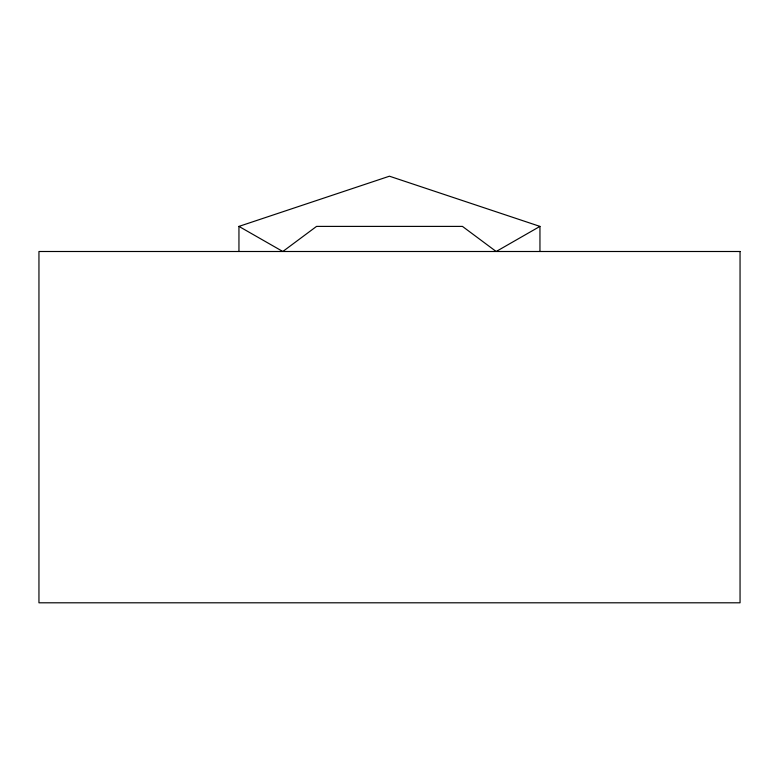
<?xml version="1.0" encoding="UTF-8"?>
<svg xmlns="http://www.w3.org/2000/svg" width="779" height="779" viewBox="0 0 779 779"><rect width="100%" height="100%" fill="white"/><g stroke="black" fill="none" stroke-linecap="round" stroke-linejoin="round"><path stroke-width="1.17" d="M539.954 251.5L539.954 226.397L496.174 251.5L462.444 226.397L316.556 226.397L282.826 251.5L238.949 226.397L238.949 251.5M238.949 226.397L389.451 176.2L539.954 226.397M740.05 251.5L38.95 251.5L38.95 602.8L740.05 602.8L740.05 251.5"/></g></svg>
